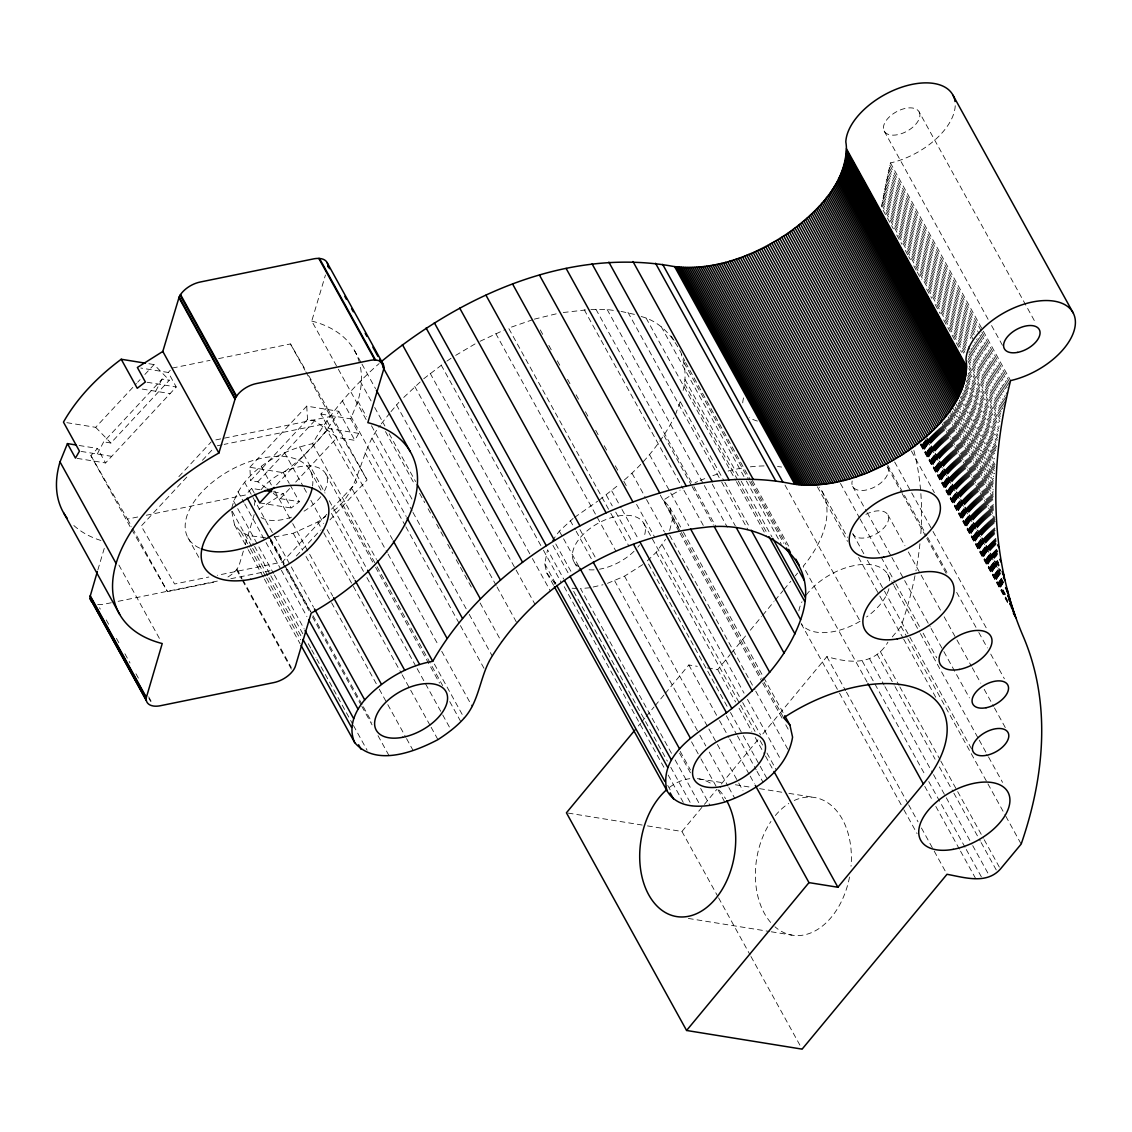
<?xml version="1.0" encoding="UTF-8"?>
<svg xmlns="http://www.w3.org/2000/svg" width="1132" height="1132" viewBox="0 0 1132 1132"><rect width="100%" height="100%" fill="white"/><g stroke="black" fill="none" stroke-linecap="round" stroke-linejoin="round"><path stroke-width="0.75" stroke-dasharray="5 3.75" d="M683.091 390.441C686.247 378.668 685.596 365.721 681.308 354.358M955.224 105.743A59.77 33.168 -28.9 0 1 890.431 162.937L881.432 207.198L893.374 228.805M553.576 585.315L546.756 572.962L544.747 563.821L547.548 549.756L563.736 579.089M675.45 414.694L681.238 398.747M231.735 508.282C240.635 472.369 278.543 450.946 312.602 443.659C329.681 413.18 352.929 386.649 379.064 363.613M669.635 530.568L672.408 519.489L669.734 507.32L663.494 500.103A125.27 69.505 -28.9 0 1 680.162 490.099M97.847 569.934L104.696 546.898M243.366 551.072L239.446 564.217A19.923 11.051 -28.9 0 1 236.942 569.085L236.475 569.693A19.923 11.051 -28.9 0 1 227.419 577.292M245.319 544.492L255.096 511.593M366.131 419.562L311.753 321.064L325.45 275.005M363.471 571.377L331.096 512.725C360.966 492.477 358.66 451.88 380.324 425.321M266.261 488.104L257.841 481.779L250.625 480.619L307.522 419.477L314.738 420.651L337.195 437.49L354.811 440.334L358.717 433.372L350.708 418.854L357.896 401.138A166.546 92.4 -28.9 0 0 360.103 365.353M97.253 454.017L103.677 441.848L162.102 379.078L169.319 380.253L110.894 443.008L103.677 441.848M155.664 391.262L162.102 379.078M624.44 479.911C644.617 462.535 661.895 441.551 673.979 417.765M727.069 706.297L646.966 561.189L656.178 552.359L665.545 539.356M249.832 467.275L306.73 406.133L338.793 411.312C325.096 435.509 305.414 455.984 283.34 472.695L249.832 467.275L250.625 480.619M552.246 540.912L559.35 531.12L573.089 518.442M381.243 423.877L389.932 412.968M391.007 411.609L398.874 402.341M707.528 667.951L717.73 669.592L730.098 654.65M731.23 653.291L745.847 635.618M750.346 630.184L761.581 616.586M762.713 615.228L773.948 601.644M775.08 600.285L782.948 590.777M784.066 589.418L790.815 581.254M795.315 575.82L797.565 573.103M638.292 725.994L640.542 723.291M641.66 721.933L645.028 717.858M646.16 716.499L654.013 707.005M655.145 705.646L664.13 694.807M665.248 693.449L688.822 664.965L697.326 666.323M647.462 825.893L681.945 831.468L703.283 805.715M704.415 804.371L716.768 789.457M721.268 784.037L758.327 739.309M762.827 733.89L826.855 656.645C850.5 663.324 873.989 665.658 887.913 642.184M892.271 636.934L901.015 626.42A695.317 385.786 -28.9 0 0 915.632 572.467M66.845 422.675L95.668 427.33L136.463 383.493M137.665 382.206L140.071 379.63M144.868 374.48L154.079 364.575L169.319 380.253M130.081 526.606L90.871 455.602L97.536 448.456L105.545 462.96L176.252 386.988L168.244 372.47L140.807 368.042M168.244 372.47L170.309 370.249M178.87 476.643L211.231 441.876M186.808 477.067L141.217 526.055L174.611 584.013L208.826 577.023M202.416 460.3L213.212 448.697M259.992 489.732L251.686 488.387L245.545 494.995L146.283 515.244M257.841 481.779L314.738 420.651M358.717 433.372L328.903 428.547L320.894 414.043L327.035 407.435L306.998 372.669M276.519 484.836L328.903 428.547M273.265 493.368L280.283 498.632L289.764 488.444M295.693 482.076L337.195 437.49M326.808 514.31L282.406 562.024L217.386 575.282M331.605 509.159L356.806 482.091L323.398 424.132L224.164 444.381M296.386 555.968L320.342 530.201M329.936 519.899L367.093 479.982L327.035 407.435M403.756 397.431L422.434 379.857M599.097 500.174L619.374 484.312M423.722 378.767L445.484 362.07M290.089 484.906L299.357 501.717L291.221 507.999L283.212 493.495L256.568 510.673M574.532 517.423L597.654 501.193M274.142 537.063L293.216 533.285L317.781 521.965L325.761 516.418M446.928 361.094L452.673 357.16M607.502 583.348L624.524 576.174L642.849 564.514M455.701 355.363L475.355 343.746M480.025 341.298L505.367 329.454M532.719 319.705L508.565 328.096L609.978 511.791M534.332 319.153L558.062 313.394M593.154 587.013L603.002 584.749M172.375 368.042L210.028 360.358M218.575 358.618L290.457 343.944L306.135 371.155M215.844 439.895L330.502 416.505L367.093 479.982M217.316 445.767L222.452 444.72M90.871 455.602L127.463 519.079L139.434 516.645M111.29 602.733L104.413 604.134A19.923 11.051 -28.9 0 1 97.734 604.502L100.281 609.115M118.153 601.333L217.726 581.013M131.793 529.663L167.508 591.64L217.146 581.508M230.829 578.721L270.194 570.698M563.255 312.517L589.248 309.545M589.871 587.763L580.546 588.583L671.729 753.756M590.918 309.475L607.162 309.531L619.289 311.159M577.094 588.442L571.929 588.23L667.371 761.114M231.735 511.452L234.565 525.007L240.989 531.743L248.644 535.62L267.251 537.884M621.029 311.399L634.557 314.413M148.9 363.726L154.079 364.575M147.089 382.262L176.252 386.988M320.894 414.043L350.708 418.854M142.264 389.083L170.111 393.596M79.141 445.484L97.536 448.456M81.094 451.413L111.686 456.352M77.132 458.375L105.545 462.96M273.265 491.882L283.212 493.495M280.283 498.632L299.357 501.717M259.695 502.905L291.221 507.999M699.137 778.929L725.032 783.089M735.39 784.759L749.2 786.981M759.558 788.65L782 792.259M788.905 793.362L814.814 797.536M568.151 813.087L645.735 825.624M688.355 918.448L769.505 931.494M771.232 931.778L791.947 935.103M641.165 316.507C663.097 322.238 676.526 341.043 684.747 361.009M546.756 572.962L553.407 581.353L556.095 583.221M95.668 427.33L110.894 443.008M671.248 336.204L675.167 341.949M919.156 111.955A19.923 11.051 -28.9 0 1 897.435 134.736A19.923 11.051 -28.9 0 1 888.422 117.841A19.923 11.051 -28.9 0 1 919.156 111.955L1035.907 323.441M884.191 131.057L988.151 319.394M991.561 325.563L1003.49 347.184M890.431 162.937L982.463 329.667M983.312 331.209L1010.579 380.607M889.851 165.3L981.034 330.473M981.883 332.016L1010.013 382.956M889.285 167.649L977.907 328.195M981.317 334.365L1009.447 385.305M888.733 169.998L979.067 333.629M979.916 335.171L1008.895 387.653M888.196 172.347L975.968 331.351M979.378 337.52L1008.343 390.002M887.658 174.682L974.581 332.143M977.991 338.312L1007.82 392.351M887.148 177.031L975.77 337.577M976.619 339.119L1007.296 394.686M886.639 179.365L972.699 335.284M976.109 341.454L1005.938 395.478M886.144 181.7L973.916 340.704M974.765 342.246L1006.291 399.355M885.663 184.035L970.874 338.397M974.284 344.581L1005.81 401.69M885.182 186.355L969.544 339.19M972.954 345.359L1005.343 404.025M884.715 188.69L969.091 341.51M972.501 347.694L1004.876 406.346M884.276 191.011L967.789 342.288M971.199 348.472L1004.424 408.68M883.837 193.331L969.898 349.25M970.761 350.793L1003.136 409.444M883.399 195.652L968.624 350.014M969.473 351.571L1003.56 413.307M882.988 197.959L968.2 352.335M969.063 353.877L1003.15 415.628M882.578 200.279L965.242 350.014M968.652 356.184L1002.74 417.934M882.196 202.586L964.846 352.321M968.256 358.504L1002.344 420.241M881.814 204.892L963.615 353.085M967.874 360.811L1000.264 419.463M896.785 234.975L901.893 244.243M905.303 250.413L907.85 255.054M908.713 256.596L910.411 259.681M913.821 265.85L916.382 270.477M917.231 272.034L921.49 279.745M926.599 289.014L931.721 298.268M935.131 304.451L940.239 313.705M943.649 319.889L961.549 352.307M969.218 366.188L999.896 421.769M968.851 368.494L998.679 422.519M969.36 372.329L999.188 426.368M968.171 373.079L998.848 428.66M967.846 375.371L998.523 430.938M967.535 377.663L997.363 431.688M967.223 379.942L997.915 435.509M966.091 380.677L997.617 437.787M966.657 384.498L997.334 440.065M965.539 385.22L996.217 440.801M965.285 387.498L995.962 443.065M965.044 389.762L996.57 446.871M963.955 390.483L996.344 449.135M963.742 392.733L996.118 451.399M962.667 393.455L995.905 453.649M962.469 395.705L995.707 455.913M961.436 396.412L994.674 456.606M960.403 397.106L994.49 458.856M961.096 400.898L994.335 461.092M959.243 400.049L995.028 464.884M959.101 402.27L994.887 467.106M958.111 402.964L994.759 469.341M957.997 405.185L994.646 471.563M956.186 404.322L994.533 473.784M956.95 408.086L994.448 476.006M955.153 407.209L993.5 476.685M955.083 409.43L993.429 478.893M953.328 408.553L993.372 481.1M954.12 412.289L993.33 483.307M952.38 411.411L993.288 485.501M952.352 413.605L993.259 487.694M950.639 412.699L993.245 489.887M950.639 414.892L993.245 492.08M949.79 415.529L993.259 494.26M949.819 417.708L993.273 496.439M948.135 416.802L993.302 498.618M948.177 418.967L993.344 500.783M947.385 419.59L993.401 502.962M946.607 420.213L993.472 505.113M945.828 420.835L993.542 507.278M945.064 421.444L993.641 509.428M944.314 422.052L993.74 511.579M943.564 422.646L992.99 512.188M943.692 424.797L994.83 517.409M942.121 423.835L994.957 519.546M942.277 425.972L995.113 521.682M941.583 426.566L994.42 522.277M940.89 427.146L994.589 524.399M940.225 427.712L994.759 526.507M939.56 428.292L994.957 528.63M938.923 428.858L995.155 530.738M938.287 429.424L994.519 531.304M937.65 429.976L994.745 533.413M937.041 430.528L994.986 535.507M936.447 431.08L996.089 539.143M935.853 431.632L996.358 541.223M935.273 432.169L995.778 541.775M934.707 432.707L996.061 543.841M934.141 433.231L996.358 545.921M933.603 433.754L995.806 546.445M933.065 434.278L997.83 551.595M932.542 434.801L997.306 552.119M932.032 435.311L997.66 554.171M931.537 435.82L997.151 554.68M931.056 436.315L997.518 556.732M930.575 436.81L997.9 558.769M930.108 437.306L997.433 559.265M929.655 437.801L998.679 562.83M929.216 438.282L1000.801 567.953M928.792 438.749L1000.363 568.42M928.367 439.23L1000.801 570.443M927.108 438.155L1000.391 570.91M926.712 438.608L999.995 571.377M927.179 440.617L1000.462 573.372M925.948 439.527L1001.792 576.91M925.594 439.966L1001.438 577.362M925.24 440.419L1003.645 582.428M924.901 440.857L1003.306 582.867M924.575 441.282L1002.98 583.305M924.264 441.706L1004.367 586.815M923.953 442.131L1004.056 587.239M923.655 442.541L1003.759 587.649M923.372 442.966L1003.476 588.06M923.104 443.362L1003.207 588.47M922.849 443.758L1002.952 588.866M922.594 444.154L1006.107 595.446M922.354 444.551L1005.867 595.828M922.141 444.933L1005.641 596.21M921.066 443.772L1007.14 599.677M920.868 444.14L1007.791 601.601M920.67 444.508L1009.305 605.054M920.486 444.876L1009.121 605.422M911.387 451.003L934.395 492.675M894.662 461.998L910.85 491.33M911.699 492.873L932.16 529.918M933.009 531.46L987.543 630.255M887.559 464.799L926.754 535.804M927.603 537.346L947.541 573.457M887.63 467.304L901.27 492.01M902.119 493.552L925.976 536.78M926.839 538.323L946.437 573.825M956.667 592.347L977.963 630.934M978.812 632.477L987.345 647.914M990.741 654.098L1004.381 678.79M887.913 514.904L904.949 545.78M908.359 551.963L920.288 573.57M921.137 575.113L940.734 610.615M944.145 616.798L956.073 638.406M956.936 639.948L971.412 666.196M972.275 667.738L980.793 683.176M984.203 689.346L993.571 706.326M994.434 707.868L1006.362 729.489M852.665 486.406L866.305 511.112M867.154 512.654L891.011 555.883M891.875 557.425L903.803 579.032M904.652 580.575L930.221 626.887M931.07 628.43L942.998 650.051M943.847 651.593L969.417 697.892M840.453 483.421L859.202 517.381M860.051 518.923L894.988 582.216M895.851 583.758L919.708 626.972M923.118 633.156L936.744 657.848M887.516 573.981L893.473 584.791M893.997 585.739L919.566 632.052M920.415 633.595L978.373 738.573M979.222 740.116L988.066 756.148M988.59 757.096L1002.556 782.382M852.934 534.021L864.013 554.086M867.423 560.255L883.611 589.588M884.474 591.13L972.247 750.134M901.015 626.42L906.987 637.217M907.836 638.759L987.09 782.325M987.939 783.868L1004.99 814.743M1005.839 816.285L1021.177 844.076M821.903 491.076L847.472 537.389M858.551 557.453L878.998 594.498M879.847 596.04L902.855 637.726M903.718 639.269L936.093 697.935M817.375 486.774L847.528 541.393M880.257 651.395L899.006 685.355M899.855 686.898L939.914 759.445M940.763 760.987L983.368 838.175M984.217 839.718L1000.405 869.051M785.014 485.133L860.334 621.581M877.159 654.239L894.209 685.115M895.058 686.657L935.103 759.204M939.376 766.93L953.003 791.622M953.852 793.164L980.27 841.019M981.133 842.562L997.32 871.895M869.602 658.838L884.092 685.086M884.941 686.629L932.669 773.071M933.518 774.613L945.446 796.235M946.295 797.777L971.864 844.09M972.713 845.632L989.764 876.508M862.301 661.145L925.353 775.378M928.764 781.561L965.412 847.939M966.261 849.481L982.449 878.814M867.098 682.087L803.182 566.311A125.27 69.505 -28.9 0 0 819.412 487.156M924.759 786.344L932.428 800.239M935.824 806.423L959.695 849.637M960.544 851.179L975.883 878.97M752.384 480.449L789.032 546.827M685.596 362.551L750.36 479.869M751.209 481.411L786.16 544.704M684.053 362.693L748.818 480.01M749.667 481.553L783.754 543.303M661.201 326.624L745.563 479.459M746.413 481.001L781.349 544.294M684.987 379.404L740.385 479.742M741.234 481.284L771.911 536.865M684.591 383.805L737.427 479.515M738.276 481.058L767.255 533.54M646.117 318.078L735.602 480.166M736.451 481.708L766.279 535.733M826.855 656.645L845.59 690.605M846.453 692.147L907.807 803.296M908.656 804.838L918.024 821.818M921.434 827.987L933.376 849.608M934.225 851.151L947.003 874.3M680.488 402.072L723.942 480.803M724.791 482.345L749.511 527.116M801.159 623.661L839.18 692.529M839.505 693.124L903.421 808.899M903.944 809.847L917.062 833.591M627.963 312.333L720.843 480.591M721.692 482.133L748.111 529.988M712.311 484.199L735.319 525.885M607.162 309.531L703.453 483.972M704.302 485.515L727.31 527.187M595.927 309.262L693.081 485.246M693.93 486.788L716.089 526.918M663.96 435.537L691.227 484.935M692.091 486.477L713.386 525.064M584.239 309.744L683.091 488.812M683.94 490.368L704.401 527.413M649.584 454.71L688.794 525.715M669.734 507.32L682.525 530.469M683.374 532.012L783.924 714.179M663.494 500.103L680.544 530.965M681.393 532.521L763.209 680.714M764.058 682.256L783.655 717.759M660.324 495.137L679.922 530.639M672.408 519.489L679.228 531.828M680.077 533.37L761.893 681.577M762.742 683.12L782.339 718.622M785.75 724.791L788.311 729.433M669.691 535.28L754.917 689.657M755.766 691.199L789.004 751.393M632.038 473.317L645.679 498.023M646.528 499.566L664.427 531.983M662.248 544.959L744.064 693.166M747.474 699.335L780.712 759.544M540.304 329.95L542.851 334.591M548.822 345.387L551.369 350.029M557.34 360.825L559.901 365.466M567.571 379.347L570.981 385.531M576.089 394.785L579.499 400.969M585.456 411.765L588.017 416.406M595.687 430.302L599.097 436.471M604.205 445.725L607.615 451.909M615.284 465.804L617.846 470.431M623.803 481.242L626.364 485.869M636.594 504.391L654.494 536.809M643.839 523.479L651.508 537.375M652.357 538.917L741.842 701.005M742.691 702.548L760.591 734.965M656.178 552.359L739.691 703.637M740.554 705.179L755.03 731.428M760.152 740.696L762.699 745.323M766.972 753.035L776.34 770.015M717.73 669.592L735.63 702.01M739.04 708.179L751.818 731.343M755.228 737.512L764.609 754.492M765.458 756.034L773.128 769.93M611.761 490.92L621.143 507.9M621.992 509.442L638.179 538.775M730.48 712.467L742.408 734.074M743.257 735.616L767.128 778.844M606.327 495.108L612.285 505.919M615.695 512.088L631.897 541.421M726.362 715.792L736.578 734.314M737.441 735.857L756.19 769.831M757.039 771.373L762.996 782.17M610.827 513.334L628.727 545.751M688.822 664.965L718.65 718.99M719.499 720.532L728.881 737.512M729.73 739.054L749.327 774.557M750.191 776.099L754.45 783.825M495.759 333.544L615.921 551.213M624.524 576.174L708.038 727.452M708.887 729.008L716.556 742.889M717.405 744.446L737.866 781.49M738.715 783.033L742.974 790.744M614.648 580.773L699.024 733.593M699.873 735.135L705.83 745.946M709.24 752.115L727.989 786.075M728.838 787.631L734.809 798.428M579.98 529.635L597.031 560.51M570.203 520.465L575.311 529.734M576.174 531.276L592.361 560.595M691.553 741.842L700.085 757.28M700.934 758.822L717.122 788.141M717.971 789.697L724.791 802.036M559.35 531.12L579.81 568.165M680.205 751.393L690.421 769.916M700.651 788.438L710.019 805.418M573.91 561.698L578.169 569.41M679.568 753.12L690.647 773.184M675.139 759.926L698.996 803.154M555.784 543.94L572.834 574.815M552.925 545.398L569.113 574.731M670.781 767.298L692.077 805.885M564.203 586.701L664.753 768.854M668.163 775.038L684.351 804.371M441.169 365.028L542.582 548.723M543.431 550.265L561.331 582.683M667.738 785.438L671.135 791.622M544.747 563.821L555.826 583.9M553.407 581.353L555.105 584.452M430.16 373.305L531.573 557.015M532.422 558.557L550.322 590.975M681.945 831.468L717.745 896.303M718.594 897.846L750.12 954.969M750.969 956.512L802.107 1049.138M414.708 386.394L515.272 568.547M516.121 570.089L534.87 604.063M396.441 404.803L496.141 585.414M497.005 586.956L516.602 622.458M354.302 350.213L361.094 362.523M361.943 364.065L375.541 388.686M360.202 381.229L371.282 401.308M374.692 407.478L384.908 426M389.182 433.726L415.6 481.581M385.503 431.589L414.468 484.072M419.59 493.34L424.698 502.608M428.108 508.777L433.216 518.032M436.627 524.215L444.296 538.11M447.706 544.28L452.828 553.548M456.224 559.717L471.563 587.508M480.095 602.946L501.391 641.533M357.896 401.138L366.386 416.534M371.494 425.759L412.274 499.637M372.074 438.339L412.133 510.886M412.982 512.442L468.365 612.78M469.228 614.322L492.236 655.994M342.303 400.728L406.218 516.517M364.971 452.715L405.03 525.276M405.879 526.819L459.564 624.072M460.427 625.614L485.133 670.385M338.793 411.312L354.811 440.334M290.457 343.944L304.933 370.192M305.796 371.735L330.502 416.505M326.893 420.665L392.507 539.525M352.264 489.236L387.201 552.529M388.05 554.072L438.325 645.141M441.735 651.325L472.412 706.892M312.602 443.659L376.503 559.434M434.377 664.045L464.205 718.07M325.903 474.096L376.178 565.179M377.041 566.722L442.654 685.596M340.69 504.051L374.777 565.802M375.626 567.344L439.541 683.12M449.758 701.642L460.837 721.707M299.442 446.716L325.011 493.028M329.27 500.754L366.768 568.674M310.111 470.473L321.078 490.326M366.881 577.561L416.307 667.088M417.156 668.63L441.876 713.401M442.725 714.943L451.243 730.381M284.457 452.446L303.206 486.406M304.055 487.949L307.465 494.132M310.875 500.302L323.653 523.465M327.063 529.635L354.33 579.032M317.781 521.965L322.903 531.233M323.752 532.776L401.294 673.243M402.157 674.799L409.826 688.681M410.675 690.223L430.273 725.739M431.122 727.282L437.942 739.635M283.34 472.695L289.24 483.378M261.181 466.441L271.397 484.963M274.807 491.147L291.858 522.022M292.707 523.564L332.751 596.111M293.216 533.285L302.598 550.265M306.008 556.449L330.714 601.219M331.577 602.762L378.442 687.662M379.291 689.204L386.96 703.099M387.809 704.642L405.709 737.059M406.558 738.602L413.378 750.955M251.686 488.387L254.092 492.745M244.554 482.232L273.52 534.714M274.369 536.257L313.578 607.276M270.449 538.563L284.09 563.255M287.5 569.438L312.206 614.195M313.055 615.737L362.481 705.278M363.344 706.821L371.862 722.258M270.392 539.285L283.99 563.92M284.84 565.448L310.324 611.62M270.251 539.766L283.891 564.458M270.647 541.167L285.137 567.415M285.986 568.957L308.994 610.643M312.404 616.813L360.981 704.812M361.83 706.354L372.06 724.876M378.017 735.673L389.097 755.752M237.904 491.571L243.875 502.382M244.724 503.924L265.171 540.969M266.034 542.511L280.51 568.759M281.373 570.302L306.928 616.615M233.461 500.868L236.871 507.051M237.72 508.593L273.52 573.429M274.369 574.971L304.197 628.996M248.644 535.62L253.752 544.888M254.601 546.431L269.94 574.207M270.803 575.764L303.178 634.415M308.3 643.683L310.847 648.311M311.696 649.853L315.97 657.579M316.819 659.121L352.604 723.956M353.453 725.499L367.093 750.191M232.244 511.31L251.842 546.813M252.691 548.355L268.029 576.146M268.878 577.688L301.268 636.354M240.989 531.743L249.507 547.181M250.356 548.723L265.695 576.513M266.558 578.056L300.645 639.806M234.565 525.007L247.342 548.157M248.205 549.699L263.544 577.49M264.393 579.032L300.178 643.867M236.942 569.085L242.036 578.311M242.885 579.853L291.32 667.583M236.475 569.693L241.583 578.919M242.432 580.461L291.702 669.72M187.912 537.672L199.713 559.052M127.463 519.079L131.722 526.805M132.571 528.347L167.508 591.64M118.902 565.052L160.532 640.471M106.224 619.883L109.62 626.038M116.426 638.363L119.822 644.518M124.916 653.744L130.01 662.984M135.953 673.752L139.363 679.908M148.702 696.845L152.098 703M148.9 698.288L150.598 701.359M306.73 406.133L307.522 419.477M695.09 482.699A125.27 69.505 -28.9 0 1 697.609 481.595M700.142 480.506A125.27 69.505 -28.9 0 1 707.769 477.478M712.863 475.638A125.27 69.505 -28.9 0 1 720.504 473.162M728.102 471.039A125.27 69.505 -28.9 0 1 743.073 467.87M750.36 466.837A125.27 69.505 -28.9 0 1 764.411 465.917M777.528 466.511A125.27 69.505 -28.9 0 1 781.66 467.049M913.864 450.494A695.317 385.786 -28.9 0 1 920.542 537.162M919.92 543.784A695.317 385.786 -28.9 0 1 915.958 570.754M757.421 421.047A49.808 27.635 -28.9 0 1 749.483 417.439M742.733 402.851A49.808 27.635 -28.9 0 1 743.936 396.568M806.196 595.078A49.808 27.635 -28.9 0 1 856.443 565.165A49.808 27.635 -28.9 0 1 889.738 581.353M888.931 588.711A49.808 27.635 -28.9 0 1 866.56 616.997M860.065 621.27A49.808 27.635 -28.9 0 1 801.428 623.973M798.867 610.87A49.808 27.635 -28.9 0 1 801.994 601.771M887.177 466.568A19.923 11.051 -28.9 0 1 871.852 488.288A19.923 11.051 -28.9 0 1 852.212 480.944M865.909 514.338A19.923 11.051 -28.9 0 1 888.096 515.301A19.923 11.051 -28.9 0 1 874.937 534.587A19.923 11.051 -28.9 0 1 852.75 533.625M579.669 567.274A39.846 22.116 -28.9 0 1 602.649 520.975A39.846 22.116 -28.9 0 1 643.74 537.544M639.495 545.016A39.846 22.116 -28.9 0 1 637.854 547.138M634.019 551.298A39.846 22.116 -28.9 0 1 599.479 569.212M594.074 569.835A39.846 22.116 -28.9 0 1 585.584 569.311M261.11 489.717A39.846 22.116 -28.9 0 1 309.545 465.931A39.846 22.116 -28.9 0 1 323.681 492.42M320.766 496.693A39.846 22.116 -28.9 0 1 304.055 511.155M291.462 517.168A39.846 22.116 -28.9 0 1 260.105 516.885M254.459 505.353A39.846 22.116 -28.9 0 1 255.676 499.311M794.239 800.48A69.731 47.318 -80.9 0 1 851.038 866.221M849.524 877.059A69.731 47.318 -80.9 0 1 774.967 926.797M770.623 922.41A69.731 47.318 -80.9 0 1 770.949 821.422M775.335 815.535A69.731 47.318 -80.9 0 1 788.763 803.465M697.298 778.66A69.731 47.318 -80.9 0 1 712.99 784.787M719.061 790.079A69.731 47.318 -80.9 0 1 725.555 798.668M669.55 787.334A69.731 47.318 -80.9 0 1 689.827 778.689M100.932 540.488A166.546 92.4 -28.9 0 1 73.835 525.503M311.753 321.064A166.546 92.4 -28.9 0 1 359.721 363.74M199.642 548.114A69.731 38.686 -28.9 0 1 230.489 470.105A69.731 38.686 -28.9 0 1 312.545 486.024"/><path stroke-width="1.5" d="M380.324 362.438C459.521 296.655 564.882 248.304 669.578 265.737A117.601 65.246 -28.9 0 0 674.587 266.6C715.537 271.241 756.176 254.87 789.485 232.117C816.979 212.038 845.887 183.695 846.396 147.33A117.601 65.246 -28.9 0 0 845.816 141.896A59.77 33.168 -28.9 0 1 896.714 89.018A59.77 33.168 -28.9 0 1 954.474 98.923M784.773 715.721L789.895 724.975L792.57 737.144C787.108 770.751 754.676 791.664 724.791 802.036C706 807.526 678.337 810.837 666.918 790.631C658.003 752.936 701.486 730.522 726.475 712.764C758.016 688.341 787.108 657.975 800.635 619.728C824.096 555.189 761.355 519.786 704.401 527.413C619.968 536.54 537.558 583.291 492.236 655.994C479.77 675.351 479.855 700.708 464.205 718.07C456.663 726.645 447.437 733.409 437.942 739.635C414.142 752.087 375.838 766.972 354.726 742.663C347.878 727.522 354.67 711.674 364.702 699.901C382.673 680.459 406.515 665.984 432.749 661.314C471.407 593.791 536.497 545.228 606.115 512.867C663.225 487.92 727.395 471.138 789.726 483.392A117.601 65.246 -28.9 0 0 794.749 484.27C835.699 488.897 876.338 472.525 909.633 449.786C937.14 429.707 966.049 401.351 966.558 364.985A117.601 65.246 -28.9 0 0 965.978 359.551A59.77 33.168 -28.9 0 1 1025.097 303.843A59.77 33.168 -28.9 0 1 1074.919 327.346A59.77 33.168 -28.9 0 1 1010.579 380.607C989.58 464.46 988.646 556.081 1023.271 636.524A695.317 385.786 -28.9 0 1 1021.177 844.076L1000.405 869.051C986.481 884.729 964.506 877.456 947.003 874.3L802.107 1049.138L686.586 1030.474L566.425 812.804L634.925 730.069M75.802 444.947L67.453 443.588L75.462 458.106L79.466 451.144L63.449 422.123C77.627 397.162 98.3 376.305 121.223 359.254L137.241 388.276L145.377 381.993L137.368 367.476L162.81 351.444L179.153 297.009A19.923 11.051 -28.9 0 1 180.144 295.183L180.54 294.561A19.923 11.051 -28.9 0 1 200.194 282.024L313.493 258.903A19.923 11.051 -28.9 0 1 318.814 258.421L319.507 258.464A19.923 11.051 -28.9 0 1 327.827 265.596L327.813 266.133A19.923 11.051 -28.9 0 1 327.771 266.699M379.645 359.481L383.889 367.716A19.923 11.051 -28.9 0 1 383.635 369.414L367.829 422.646A166.546 92.4 -28.9 0 1 311.173 613.162L295.523 665.8A19.923 11.051 -28.9 0 1 293.018 670.653L292.551 671.262A19.923 11.051 -28.9 0 1 273.788 682.596L160.489 705.703A19.923 11.051 -28.9 0 1 153.796 706.071L153.145 705.972A19.923 11.051 -28.9 0 1 146.339 700.567L90.178 598.488A19.923 11.051 -28.9 0 1 90.15 596.338L97.352 571.575M146.339 700.567L146.24 700.071A19.923 11.051 -28.9 0 1 146.226 697.906L162.23 643.542A166.546 92.4 -28.9 0 1 218.886 453.026L235.215 398.591A19.923 11.051 -28.9 0 1 236.22 396.752L236.616 396.143A19.923 11.051 -28.9 0 1 256.271 383.592L369.57 360.485A19.923 11.051 -28.9 0 1 374.89 360.004L375.583 360.047A19.923 11.051 -28.9 0 1 383.904 367.164M67.184 518.215A166.546 92.4 -28.9 0 1 60.01 461.898L67.453 443.588M755.299 785.367L808.984 882.62L837.892 887.247L923.344 783.967A125.27 69.505 -28.9 0 0 921.858 690.619A125.27 69.505 -28.9 0 0 783.655 717.759L789.895 724.975M686.586 1030.474L808.984 882.62M274.142 487.383L259.695 502.905L254.898 494.203M121.223 359.254L145.434 363.174M264.959 490.538L271.595 491.613M267.661 489.151L270.463 491.26M953.031 95.272L1073.178 312.927M846.439 148.716L966.601 366.386M846.439 150.131L966.601 367.801M846.396 151.561L966.558 369.216M846.312 153.004L966.459 370.659M846.184 154.447L966.332 372.117M846.014 155.919L966.162 373.588M845.802 157.405L965.95 375.06M845.547 158.89L965.695 376.546M845.25 160.39L965.398 378.06M844.911 161.904L965.058 379.56M844.529 163.418L964.676 381.088M844.104 164.961L964.266 382.616M843.637 166.489L963.799 384.158M843.142 168.045L963.29 385.701M842.59 169.602L962.752 387.257M842.01 171.158L962.158 388.814M841.387 172.729L961.535 390.384M840.708 174.3L960.87 391.955M840.001 175.885L960.162 393.54M839.265 177.455L959.412 395.125M838.472 179.054L958.634 396.709M837.652 180.639L957.813 398.294M836.789 182.224L956.936 399.893M835.883 183.823L956.045 401.492M834.949 185.422L955.097 403.077M833.973 187.021L954.12 404.676M832.954 188.605L953.102 406.275M831.907 190.204L952.054 407.874M830.817 191.803L950.965 409.459M829.685 193.388L949.847 411.058M828.525 194.987L948.687 412.642M827.336 196.572L947.484 414.227M826.105 198.157L946.253 415.812M824.832 199.727L944.994 417.397M823.53 201.298L943.692 418.967M822.2 202.869L942.362 420.538M820.841 204.425L941.003 422.095M819.441 205.982L939.602 423.651M818.012 207.538L938.173 425.193M816.554 209.066L936.716 426.736M815.068 210.609L935.23 428.264M997.476 544.86L999.188 547.945M813.554 212.123L933.702 429.778M811.998 213.637L932.16 431.292M810.427 215.137L930.575 432.792M999.712 559.307L1001.41 562.392M808.814 216.622L928.976 434.292M807.187 218.108L927.334 435.763M1002.075 571.519L1003.773 574.603M1002.499 573.528L1004.211 576.613M1003.405 577.546L1005.117 580.631M805.517 219.566L925.679 437.235M803.833 221.023L923.995 438.678M1005.853 587.508L1007.565 590.593M1005.527 587.933L1008.088 592.56M1006.914 591.442L1008.626 594.541M1008.018 595.375L1009.73 598.46M802.121 222.466L922.283 440.122M1007.735 595.786L1010.296 600.413M1009.178 599.281L1010.876 602.365M1008.909 599.677L1011.47 604.304M1010.367 603.158L1012.079 606.243M1010.14 603.554L1012.687 608.181M800.381 223.881L920.542 441.551M1009.914 603.936L1013.31 610.106M1011.4 607.403L1013.961 612.03M1012.899 610.87L1014.597 613.954M1013.564 612.78L1015.263 615.865M1013.381 613.134L1015.942 617.775M798.626 225.296L918.788 442.966M796.843 226.697L916.991 444.352M795.032 228.07L915.194 445.739M793.207 229.442L913.354 447.098M791.353 230.786L911.515 448.442M789.485 232.117L909.633 449.786M787.589 233.433L907.751 451.088M785.679 234.72L905.841 452.39M783.754 236.008L903.902 453.663M781.802 237.253L901.963 454.923M779.849 238.498L899.997 456.154M777.868 239.715L898.016 457.37M775.873 240.904L896.02 458.573M773.863 242.078L894.011 459.748M771.84 243.239L891.988 460.894M769.802 244.37L889.95 462.026M767.751 245.474L887.913 463.144M765.699 246.564L885.847 464.219M763.619 247.625L883.781 465.28M761.539 248.658L881.701 466.327M759.459 249.677L879.606 467.346M757.365 250.667L877.512 468.323M755.256 251.629L875.404 469.299M753.148 252.578L873.296 470.233M751.025 253.483L871.187 471.153M748.903 254.375L869.065 472.03M746.78 255.238L866.942 472.893M744.658 256.073L864.806 473.728M742.521 256.879L862.683 474.534M740.385 257.657L860.546 475.313M738.262 258.407L858.41 476.063M736.125 259.129L856.287 476.798M733.989 259.822L854.151 477.492M731.866 260.502L852.014 478.157M729.744 261.138L849.891 478.794M727.621 261.747L847.769 479.402M725.499 262.327L845.646 479.982M723.376 262.879L843.538 480.534M721.268 263.388L841.43 481.058M719.174 263.883L839.336 481.553M717.08 264.35L837.241 482.006M715 264.775L835.147 482.43M712.919 265.171L833.081 482.84M710.854 265.539L831.015 483.208M708.802 265.879L828.964 483.548M706.764 266.19L826.912 483.845M704.727 266.459L824.888 484.128M702.717 266.713L822.865 484.369M700.708 266.926L820.87 484.581M698.727 267.11L818.875 484.765M696.746 267.251L816.908 484.921M694.793 267.378L814.955 485.034M692.855 267.463L813.017 485.119M690.945 267.52L811.092 485.175M689.034 267.548L809.196 485.203M687.152 267.534L807.314 485.203M685.299 267.492L805.446 485.161M683.459 267.421L803.607 485.09M681.634 267.322L801.796 484.991M679.837 267.194L799.999 484.85M678.068 267.025L798.23 484.694M676.313 266.827L796.475 484.496M674.587 266.6L794.749 484.27M662.673 264.379L782.82 482.034M655.541 263.275L775.703 480.93M867.947 683.629L923.344 783.967M632.972 261.534L753.134 479.19M795.853 559.18L799.263 565.349M788.707 549.345L790.419 552.43M786.316 547.93L804.215 580.348M772.76 538.408L805.149 597.073M768.953 536.625L804.753 601.46M608.86 262.157L729.008 479.812M751.209 530.201L800.635 619.728M592.078 263.883L712.226 481.539M736.168 527.427L794.975 633.948M714.235 526.606L784.122 653.192M566.113 268.411L686.275 486.067M690.492 528.8L769.746 672.366M539.525 275.203L659.687 492.873M665.276 533.526L752.2 690.973M512.683 284.189L632.845 501.844M773.977 771.472L837.892 887.247M639.891 541.86L731.923 708.575M633.595 544.506L726.475 712.764M485.968 295.211L606.115 512.867M459.719 308.13L579.881 525.8M593.21 562.151L690.364 738.121M579.81 568.165L679.511 748.776M434.334 322.776L554.482 540.431M569.976 576.273L671.375 759.968M426.113 327.997L546.275 545.666M564.585 580.631L667.696 767.425M556.675 585.442L664.909 781.49M670.158 792.839L673.568 799.022M554.425 586.857L666.918 790.631M402.398 344.609L522.56 562.279M327.134 262.624L383.196 364.207M327.827 265.596L329.525 268.666M344.821 296.372L346.519 299.456M351.613 308.682L353.311 311.767M365.212 333.317L366.91 336.388M372.853 347.156L377.947 356.396M382.885 367.079L500.486 580.108M319.507 258.464L375.583 360.047M318.814 258.421L374.89 360.004M376.39 390.229L410.364 451.781M417.298 484.666L480.364 598.899M407.067 518.06L462.464 618.397M393.356 541.082L447.041 638.335M377.366 560.977L432.749 661.314M367.617 570.217L419.604 664.385M355.193 580.575L404.619 670.116M180.54 294.561L236.616 396.143M180.144 295.183L236.22 396.752M179.153 297.009L235.215 398.591M178.884 297.617L234.961 399.186M333.615 597.654L381.328 684.11M314.427 608.818L364.702 699.901M247.243 498.08L269.402 538.224M162.81 351.444L218.886 453.026M308.64 619.699L358.066 709.24M305.046 630.538L353.623 718.537M302.966 639.438L351.543 727.423M358.589 744.771L361.136 749.398M301.041 645.41L354.726 742.663M60.01 461.898L116.087 563.467M63.618 512.824L119.695 614.407M90.235 595.772L146.311 697.34M90.15 596.338L146.226 697.906M90.178 598.488L146.24 700.071M954.8 100.21A59.77 33.168 -28.9 0 1 955.026 101.54M726.687 800.635A69.731 47.318 -80.9 0 1 713.669 900.902A69.731 47.318 -80.9 0 1 646.004 889.228A69.731 47.318 -80.9 0 1 666.111 790.193M93.192 602.988A19.923 11.051 -28.9 0 1 92.753 602.691M92.343 602.365A19.923 11.051 -28.9 0 1 90.277 598.998M312.248 487.779A69.731 38.686 -28.9 0 1 267.534 538.04A69.731 38.686 -28.9 0 1 201.27 548.808M883.682 557.142A49.808 27.635 -28.9 0 0 938.669 500.401A49.808 27.635 -28.9 0 0 862.046 514.423A49.808 27.635 -28.9 0 0 883.682 557.142M897.336 638.858A49.808 27.635 -28.9 0 0 952.323 582.117A49.808 27.635 -28.9 0 0 875.715 596.139A49.808 27.635 -28.9 0 0 897.336 638.858M953.215 849.34A49.808 27.635 -28.9 0 0 1008.188 792.598A49.808 27.635 -28.9 0 0 931.579 806.621A49.808 27.635 -28.9 0 0 953.215 849.34M959.299 669.437A28.908 16.032 -28.9 0 0 990.953 636.439A28.908 16.032 -28.9 0 0 946.409 644.816A28.908 16.032 -28.9 0 0 959.299 669.437M986.071 707.741A19.923 11.051 -28.9 0 0 1007.791 684.973A19.923 11.051 -28.9 0 0 977.058 690.845A19.923 11.051 -28.9 0 0 986.071 707.741M986.34 755.341A19.923 11.051 -28.9 0 0 1008.06 732.574A19.923 11.051 -28.9 0 0 977.326 738.46A19.923 11.051 -28.9 0 0 986.34 755.341M1017.597 352.392A19.923 11.051 -28.9 0 0 1039.318 329.624A19.923 11.051 -28.9 0 0 1008.584 335.497A19.923 11.051 -28.9 0 0 1017.597 352.392M720.56 786.698A39.846 22.116 -28.9 0 0 764.001 741.149A39.846 22.116 -28.9 0 0 702.533 752.907A39.846 22.116 -28.9 0 0 720.56 786.698M402.624 737.314A39.846 22.116 -28.9 0 0 446.065 691.765A39.846 22.116 -28.9 0 0 384.583 703.524A39.846 22.116 -28.9 0 0 402.624 737.314M250.526 579.315A69.731 38.686 -28.9 0 0 326.129 499.495A69.731 38.686 -28.9 0 0 218.434 520.479A69.731 38.686 -28.9 0 0 250.526 579.315"/></g></svg>
